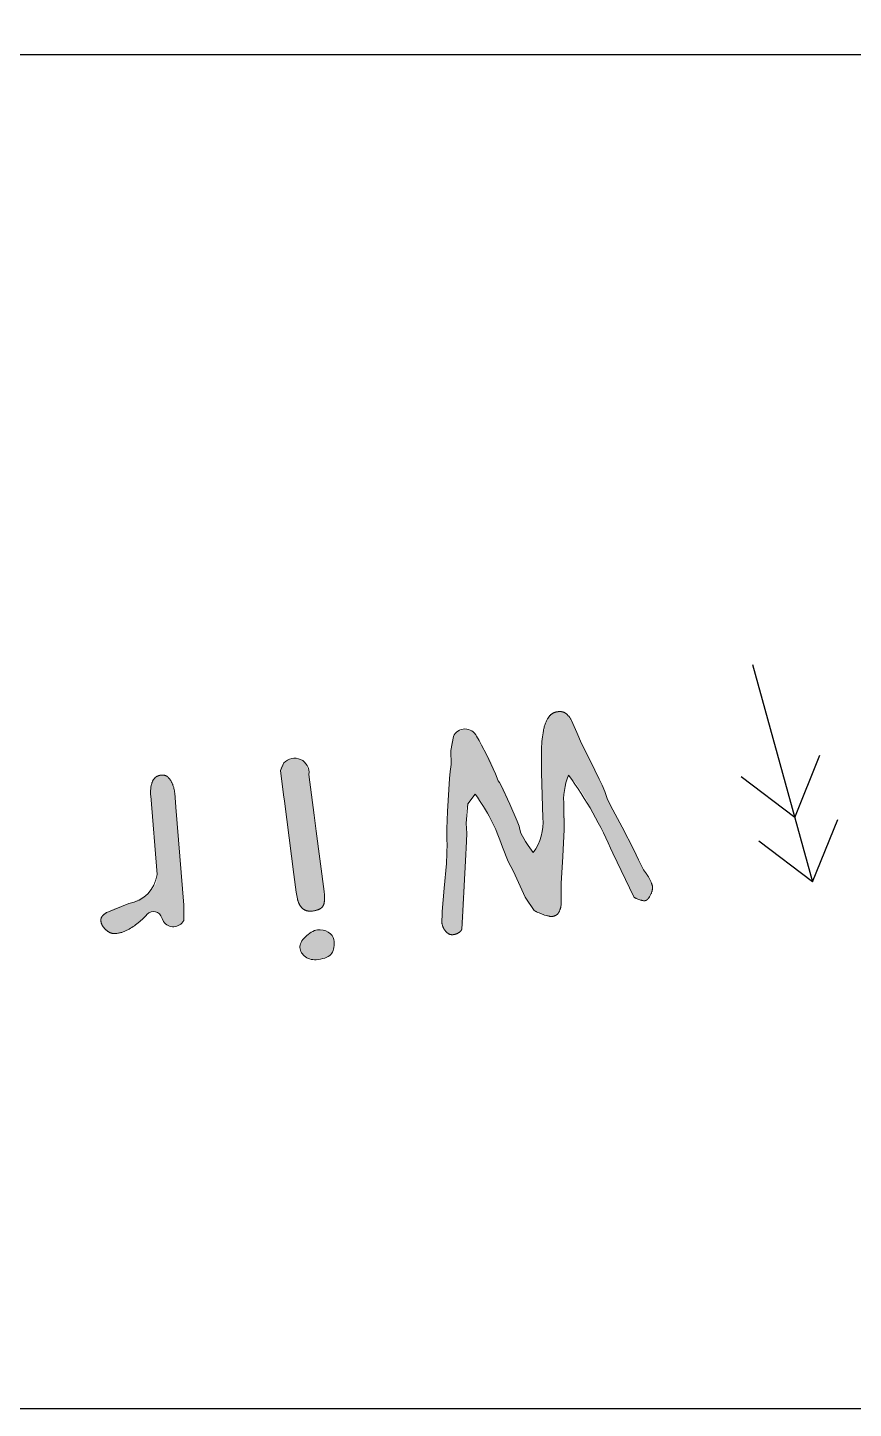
# Model space of a CAD drawing. Header units: millimetres. Extents: x 0 to 118, y 0 to 92.
# Drawn here: x 64.75 to 92.89, y 0 to 47.07 of the extents above; entities that cross this region are included whole.
import ezdxf

# ---------------------------------------------------------------- set-up
doc = ezdxf.new("R2010")
doc.units = ezdxf.units.MM
doc.header["$MEASUREMENT"] = 0
doc.layers.add('Default', color=178, linetype='Continuous', true_color=0x000000)

msp = doc.modelspace()

# ---------------------------------------------------------------- hatches: boundary and pattern name
at = {"layer": 'Default'}
for points in [[(78.882, 16.937), (78.909, 17.314), (79.021, 18.576), (79.05, 18.916), (79.065, 19.128), (79.065, 19.134), (79.065, 19.141), (79.065, 19.148), (79.065, 19.155), (79.064, 19.162), (79.064, 19.17), (79.062, 19.186), (79.06, 19.203), (79.058, 19.22), (79.055, 19.239), (79.051, 19.259), (79.051, 19.259), (79.032, 19.353), (79.031, 19.434), (79.031, 19.529), (79.037, 19.763), (79.056, 20.347), (79.099, 20.96), (79.126, 21.471), (79.126, 21.502), (79.128, 21.532), (79.13, 21.562), (79.133, 21.592), (79.136, 21.621), (79.141, 21.651), (79.146, 21.68), (79.152, 21.709), (79.158, 21.738), (79.164, 21.767), (79.168, 21.796), (79.172, 21.825), (79.175, 21.855), (79.177, 21.885), (79.178, 21.915), (79.18, 22.177), (79.175, 22.427), (79.174, 22.46), (79.174, 22.492), (79.175, 22.523), (79.177, 22.555), (79.179, 22.586), (79.183, 22.616), (79.187, 22.646), (79.191, 22.676), (79.197, 22.706), (79.203, 22.735), (79.211, 22.764), (79.218, 22.792), (79.227, 22.82), (79.237, 22.847), (79.247, 22.875), (79.26, 22.907), (79.263, 22.913), (79.265, 22.919), (79.268, 22.924), (79.271, 22.93), (79.274, 22.935), (79.277, 22.941), (79.28, 22.946), (79.283, 22.951), (79.286, 22.956), (79.29, 22.961), (79.293, 22.967), (79.297, 22.972), (79.301, 22.977), (79.305, 22.981), (79.309, 22.986), (79.313, 22.991), (79.317, 22.996), (79.321, 23), (79.325, 23.005), (79.33, 23.009), (79.335, 23.014), (79.339, 23.018), (79.344, 23.023), (79.349, 23.027), (79.354, 23.031), (79.364, 23.039), (79.375, 23.047), (79.386, 23.055), (79.398, 23.062), (79.41, 23.07), (79.423, 23.077), (79.436, 23.083), (79.449, 23.09), (79.463, 23.096), (79.477, 23.102), (79.492, 23.108), (79.507, 23.113), (79.523, 23.119), (79.539, 23.124), (79.555, 23.128), (79.572, 23.133), (79.589, 23.137), (79.607, 23.141), (79.625, 23.145), (79.642, 23.148), (79.651, 23.149), (79.66, 23.15), (79.668, 23.151), (79.676, 23.152), (79.685, 23.153), (79.693, 23.153), (79.701, 23.154), (79.709, 23.154), (79.717, 23.154), (79.725, 23.153), (79.732, 23.153), (79.74, 23.152), (79.748, 23.152), (79.755, 23.151), (79.763, 23.15), (79.77, 23.148), (79.777, 23.147), (79.784, 23.145), (79.791, 23.144), (79.798, 23.142), (79.805, 23.14), (79.812, 23.137), (79.819, 23.135), (79.825, 23.132), (79.832, 23.129), (79.838, 23.126), (79.845, 23.123), (79.851, 23.12), (79.857, 23.116), (79.863, 23.113), (79.869, 23.109), (79.875, 23.105), (79.881, 23.101), (79.887, 23.096), (79.893, 23.092), (79.899, 23.087), (79.911, 23.078), (79.923, 23.067), (79.935, 23.056), (79.947, 23.045), (79.959, 23.032), (79.97, 23.02), (79.982, 23.006), (79.993, 22.992), (80.005, 22.977), (80.016, 22.962), (80.027, 22.946), (80.038, 22.929), (80.05, 22.912), (80.133, 22.769), (80.177, 22.693), (80.218, 22.615), (80.237, 22.571), (80.256, 22.527), (80.276, 22.485), (80.297, 22.445), (80.32, 22.405), (80.343, 22.367), (80.366, 22.331), (80.391, 22.295), (80.408, 22.271), (80.424, 22.247), (80.44, 22.223), (80.455, 22.198), (80.469, 22.174), (80.483, 22.149), (80.496, 22.124), (80.509, 22.099), (80.534, 22.048), (80.559, 21.993), (80.584, 21.936), (80.609, 21.875), (80.699, 21.636), (80.788, 21.398), (80.826, 21.332), (80.831, 21.323), (80.836, 21.315), (80.842, 21.306), (80.848, 21.296), (80.862, 21.277), (80.877, 21.257), (80.886, 21.246), (80.894, 21.234), (80.903, 21.222), (80.912, 21.208), (80.929, 21.18), (80.938, 21.165), (80.948, 21.148), (80.985, 21.077), (81.02, 21.006), (81.053, 20.936), (81.084, 20.867), (81.113, 20.799), (81.139, 20.731), (81.163, 20.664), (81.185, 20.597), (81.207, 20.53), (81.232, 20.462), (81.259, 20.393), (81.29, 20.322), (81.323, 20.25), (81.359, 20.176), (81.397, 20.101), (81.438, 20.025), (81.441, 20.022), (81.443, 20.019), (81.445, 20.016), (81.447, 20.013), (81.449, 20.009), (81.451, 20.006), (81.452, 20.002), (81.454, 19.998), (81.456, 19.994), (81.458, 19.99), (81.462, 19.981), (81.466, 19.971), (81.47, 19.961), (81.473, 19.95), (81.477, 19.938), (81.48, 19.926), (81.484, 19.912), (81.49, 19.884), (81.497, 19.853), (81.52, 19.736), (81.524, 19.718), (81.528, 19.701), (81.532, 19.685), (81.536, 19.669), (81.541, 19.653), (81.546, 19.638), (81.552, 19.623), (81.557, 19.609), (81.636, 19.46), (81.712, 19.322), (81.724, 19.309), (81.736, 19.295), (81.748, 19.28), (81.76, 19.264), (81.785, 19.231), (81.81, 19.195), (81.981, 18.948), (82.008, 18.98), (82.033, 19.012), (82.057, 19.044), (82.08, 19.077), (82.101, 19.11), (82.121, 19.144), (82.14, 19.178), (82.149, 19.195), (82.158, 19.212), (82.166, 19.229), (82.174, 19.247), (82.181, 19.264), (82.189, 19.282), (82.196, 19.3), (82.202, 19.318), (82.208, 19.336), (82.214, 19.354), (82.22, 19.372), (82.225, 19.39), (82.23, 19.408), (82.235, 19.427), (82.239, 19.445), (82.243, 19.464), (82.247, 19.483), (82.25, 19.502), (82.262, 19.578), (82.272, 19.655), (82.281, 19.733), (82.289, 19.812), (82.301, 19.972), (82.308, 20.136), (82.29, 20.871), (82.261, 21.665), (82.263, 22.397), (82.267, 22.57), (82.272, 22.653), (82.277, 22.734), (82.284, 22.813), (82.293, 22.89), (82.303, 22.964), (82.314, 23.036), (82.327, 23.106), (82.334, 23.139), (82.341, 23.172), (82.349, 23.205), (82.358, 23.236), (82.367, 23.267), (82.376, 23.297), (82.386, 23.326), (82.397, 23.355), (82.408, 23.383), (82.419, 23.41), (82.431, 23.437), (82.444, 23.463), (82.456, 23.488), (82.47, 23.512), (82.477, 23.524), (82.484, 23.536), (82.491, 23.547), (82.498, 23.558), (82.506, 23.569), (82.514, 23.579), (82.521, 23.589), (82.53, 23.599), (82.538, 23.608), (82.546, 23.618), (82.555, 23.627), (82.564, 23.635), (82.573, 23.643), (82.582, 23.651), (82.591, 23.659), (82.601, 23.667), (82.611, 23.674), (82.62, 23.68), (82.631, 23.687), (82.641, 23.693), (82.651, 23.699), (82.662, 23.705), (82.673, 23.71), (82.684, 23.715), (82.695, 23.72), (82.706, 23.724), (82.718, 23.728), (82.729, 23.732), (82.741, 23.735), (82.753, 23.739), (82.765, 23.742), (82.778, 23.744), (82.801, 23.748), (82.812, 23.75), (82.824, 23.752), (82.835, 23.753), (82.846, 23.754), (82.857, 23.755), (82.867, 23.755), (82.878, 23.756), (82.888, 23.756), (82.898, 23.756), (82.908, 23.755), (82.918, 23.755), (82.928, 23.754), (82.938, 23.753), (82.947, 23.752), (82.957, 23.75), (82.966, 23.749), (82.975, 23.747), (82.984, 23.744), (82.993, 23.742), (83.001, 23.739), (83.01, 23.736), (83.018, 23.733), (83.026, 23.73), (83.034, 23.726), (83.042, 23.723), (83.05, 23.719), (83.058, 23.714), (83.065, 23.71), (83.072, 23.705), (83.079, 23.7), (83.094, 23.69), (83.108, 23.679), (83.122, 23.667), (83.135, 23.654), (83.149, 23.641), (83.162, 23.627), (83.175, 23.613), (83.188, 23.598), (83.201, 23.582), (83.214, 23.566), (83.226, 23.549), (83.239, 23.531), (83.251, 23.513), (83.263, 23.494), (83.275, 23.475), (83.287, 23.454), (83.311, 23.407), (83.334, 23.358), (83.357, 23.308), (83.379, 23.257), (83.4, 23.205), (83.421, 23.152), (83.441, 23.098), (83.46, 23.043), (83.479, 22.988), (83.498, 22.936), (83.518, 22.885), (83.539, 22.837), (83.56, 22.791), (83.581, 22.748), (83.603, 22.706), (83.626, 22.667), (83.778, 22.374), (83.927, 22.067), (84.077, 21.758), (84.231, 21.456), (84.245, 21.431), (84.258, 21.406), (84.271, 21.381), (84.283, 21.355), (84.295, 21.329), (84.306, 21.303), (84.317, 21.276), (84.327, 21.249), (84.369, 21.14), (84.414, 21.028), (84.461, 20.907), (84.503, 20.79), (84.514, 20.761), (84.526, 20.732), (84.539, 20.704), (84.552, 20.674), (84.567, 20.645), (84.583, 20.616), (84.599, 20.586), (84.617, 20.556), (84.723, 20.374), (84.825, 20.19), (84.922, 20.002), (85.015, 19.811), (85.202, 19.425), (85.405, 19.04), (85.451, 18.957), (85.493, 18.872), (85.533, 18.787), (85.57, 18.7), (85.607, 18.613), (85.647, 18.527), (85.69, 18.443), (85.735, 18.36), (85.786, 18.288), (85.836, 18.221), (85.848, 18.205), (85.86, 18.189), (85.871, 18.172), (85.883, 18.154), (85.893, 18.137), (85.904, 18.118), (85.914, 18.099), (85.995, 17.942), (86.002, 17.926), (86.009, 17.911), (86.015, 17.894), (86.021, 17.878), (86.026, 17.862), (86.031, 17.845), (86.035, 17.827), (86.039, 17.81), (86.04, 17.802), (86.042, 17.794), (86.043, 17.785), (86.044, 17.777), (86.044, 17.769), (86.045, 17.76), (86.045, 17.751), (86.045, 17.743), (86.044, 17.734), (86.044, 17.725), (86.043, 17.716), (86.042, 17.707), (86.041, 17.697), (86.04, 17.688), (86.038, 17.679), (86.036, 17.669), (86.034, 17.66), (86.032, 17.65), (86.03, 17.64), (86.027, 17.63), (86.024, 17.62), (86.021, 17.61), (86.014, 17.59), (86.006, 17.569), (85.997, 17.548), (85.988, 17.527), (85.977, 17.505), (85.966, 17.483), (85.956, 17.463), (85.944, 17.444), (85.933, 17.427), (85.928, 17.418), (85.922, 17.41), (85.917, 17.402), (85.911, 17.395), (85.905, 17.388), (85.9, 17.381), (85.894, 17.374), (85.889, 17.368), (85.883, 17.362), (85.877, 17.357), (85.872, 17.351), (85.866, 17.346), (85.86, 17.342), (85.857, 17.339), (85.854, 17.337), (85.851, 17.335), (85.849, 17.333), (85.846, 17.331), (85.843, 17.329), (85.84, 17.328), (85.837, 17.326), (85.834, 17.324), (85.831, 17.323), (85.828, 17.321), (85.825, 17.32), (85.822, 17.319), (85.82, 17.317), (85.817, 17.316), (85.814, 17.315), (85.811, 17.314), (85.808, 17.313), (85.805, 17.312), (85.802, 17.311), (85.799, 17.311), (85.796, 17.31), (85.792, 17.309), (85.787, 17.309), (85.782, 17.308), (85.777, 17.308), (85.772, 17.307), (85.767, 17.307), (85.762, 17.307), (85.756, 17.307), (85.751, 17.308), (85.745, 17.308), (85.739, 17.308), (85.733, 17.309), (85.72, 17.31), (85.707, 17.313), (85.694, 17.315), (85.679, 17.318), (85.664, 17.322), (85.649, 17.326), (85.633, 17.33), (85.616, 17.336), (85.581, 17.347), (85.547, 17.36), (85.516, 17.372), (85.502, 17.378), (85.489, 17.384), (85.476, 17.39), (85.465, 17.396), (85.454, 17.402), (85.444, 17.407), (85.44, 17.41), (85.436, 17.413), (85.431, 17.416), (85.428, 17.419), (85.424, 17.421), (85.42, 17.424), (85.417, 17.427), (85.414, 17.43), (85.413, 17.431), (85.411, 17.432), (85.41, 17.434), (85.409, 17.435), (85.407, 17.436), (85.406, 17.438), (85.405, 17.439), (85.404, 17.44), (85.356, 17.527), (85.306, 17.622), (85.197, 17.839), (84.689, 18.928), (84.404, 19.537), (84.111, 20.129), (83.813, 20.702), (83.737, 20.839), (83.661, 20.969), (83.583, 21.091), (83.544, 21.149), (83.504, 21.205), (83.465, 21.26), (83.425, 21.313), (83.384, 21.364), (83.344, 21.413), (83.303, 21.46), (83.262, 21.505), (83.221, 21.548), (83.18, 21.59), (83.148, 21.497), (83.121, 21.408), (83.096, 21.324), (83.076, 21.244), (83.058, 21.169), (83.051, 21.133), (83.045, 21.097), (83.039, 21.063), (83.035, 21.031), (83.031, 20.999), (83.028, 20.968), (83.021, 20.849), (83.019, 20.792), (83.018, 20.735), (83.018, 20.68), (83.019, 20.626), (83.021, 20.573), (83.025, 20.522), (83.039, 20.32), (83.049, 20.124), (83.05, 20.075), (83.051, 20.026), (83.05, 19.978), (83.049, 19.928), (83.047, 19.879), (83.044, 19.83), (83.04, 19.78), (83.035, 19.73), (83.015, 19.5), (83.001, 19.27), (82.99, 19.041), (82.985, 18.811), (82.979, 18.581), (82.969, 18.352), (82.954, 18.122), (82.935, 17.892), (82.931, 17.851), (82.929, 17.809), (82.927, 17.766), (82.927, 17.722), (82.928, 17.678), (82.93, 17.632), (82.933, 17.586), (82.937, 17.538), (82.942, 17.49), (82.944, 17.443), (82.946, 17.395), (82.946, 17.348), (82.945, 17.3), (82.942, 17.253), (82.938, 17.206), (82.933, 17.159), (82.925, 17.119), (82.921, 17.1), (82.917, 17.081), (82.912, 17.063), (82.907, 17.045), (82.902, 17.028), (82.897, 17.011), (82.891, 16.995), (82.885, 16.98), (82.879, 16.965), (82.873, 16.95), (82.866, 16.936), (82.859, 16.923), (82.852, 16.91), (82.844, 16.897), (82.841, 16.891), (82.837, 16.885), (82.832, 16.88), (82.828, 16.874), (82.823, 16.868), (82.819, 16.863), (82.814, 16.858), (82.809, 16.853), (82.803, 16.848), (82.798, 16.843), (82.792, 16.838), (82.786, 16.834), (82.78, 16.829), (82.774, 16.825), (82.768, 16.821), (82.761, 16.817), (82.755, 16.813), (82.748, 16.809), (82.741, 16.805), (82.733, 16.802), (82.726, 16.798), (82.718, 16.795), (82.71, 16.792), (82.702, 16.789), (82.694, 16.786), (82.686, 16.783), (82.677, 16.781), (82.668, 16.778), (82.66, 16.776), (82.65, 16.774), (82.641, 16.772), (82.632, 16.77), (82.629, 16.769), (82.627, 16.769), (82.625, 16.769), (82.622, 16.768), (82.619, 16.768), (82.617, 16.768), (82.614, 16.768), (82.611, 16.768), (82.604, 16.768), (82.598, 16.768), (82.59, 16.769), (82.583, 16.769), (82.575, 16.77), (82.567, 16.771), (82.548, 16.774), (82.529, 16.777), (82.507, 16.782), (82.485, 16.787), (82.462, 16.792), (82.416, 16.805), (82.368, 16.819), (82.319, 16.836), (82.224, 16.872), (82.178, 16.891), (82.134, 16.909), (82.113, 16.919), (82.094, 16.928), (82.077, 16.937), (82.069, 16.941), (82.061, 16.945), (82.054, 16.95), (82.048, 16.954), (82.041, 16.958), (82.036, 16.962), (82.03, 16.966), (82.028, 16.968), (82.025, 16.97), (82.023, 16.972), (82.021, 16.974), (82.019, 16.976), (81.988, 17.005), (81.96, 17.033), (81.934, 17.06), (81.91, 17.088), (81.887, 17.115), (81.865, 17.142), (81.845, 17.169), (81.836, 17.183), (81.827, 17.196), (81.81, 17.224), (81.793, 17.252), (81.777, 17.28), (81.762, 17.309), (81.748, 17.338), (81.734, 17.368), (81.72, 17.398), (81.708, 17.429), (81.678, 17.491), (81.65, 17.554), (81.623, 17.617), (81.597, 17.682), (81.543, 17.816), (81.481, 17.958), (81.438, 18.047), (81.395, 18.133), (81.35, 18.218), (81.303, 18.301), (81.257, 18.384), (81.212, 18.469), (81.168, 18.556), (81.126, 18.644), (80.931, 19.137), (80.67, 19.775), (80.6, 19.937), (80.527, 20.098), (80.451, 20.256), (80.373, 20.412), (80.333, 20.488), (80.312, 20.525), (80.29, 20.561), (80.268, 20.597), (80.246, 20.631), (80.224, 20.665), (80.201, 20.698), (80.177, 20.731), (80.153, 20.763), (80.129, 20.793), (80.104, 20.824), (80.079, 20.853), (80.053, 20.882), (80.027, 20.909), (80.001, 20.936), (79.83, 20.75), (79.823, 20.742), (79.816, 20.733), (79.809, 20.725), (79.803, 20.716), (79.796, 20.707), (79.791, 20.699), (79.785, 20.69), (79.78, 20.681), (79.775, 20.672), (79.77, 20.663), (79.766, 20.653), (79.762, 20.644), (79.758, 20.635), (79.755, 20.625), (79.752, 20.616), (79.749, 20.606), (79.742, 20.588), (79.736, 20.569), (79.73, 20.551), (79.724, 20.532), (79.719, 20.513), (79.714, 20.493), (79.71, 20.474), (79.706, 20.454), (79.702, 20.434), (79.699, 20.414), (79.696, 20.394), (79.694, 20.373), (79.692, 20.353), (79.691, 20.332), (79.69, 20.311), (79.689, 20.289), (79.69, 20.118), (79.696, 19.949), (79.706, 19.774), (79.714, 19.61), (79.717, 19.575), (79.72, 19.539), (79.721, 19.504), (79.721, 19.468), (79.719, 19.433), (79.717, 19.398), (79.713, 19.363), (79.708, 19.329), (79.698, 19.213), (79.689, 19.064), (79.674, 18.669), (79.64, 17.704), (79.589, 16.616), (79.583, 16.543), (79.576, 16.48), (79.573, 16.452), (79.569, 16.427), (79.566, 16.404), (79.562, 16.384), (79.56, 16.375), (79.558, 16.367), (79.556, 16.359), (79.554, 16.352), (79.552, 16.346), (79.55, 16.343), (79.549, 16.34), (79.548, 16.337), (79.547, 16.335), (79.546, 16.332), (79.545, 16.33), (79.543, 16.326), (79.541, 16.322), (79.539, 16.318), (79.537, 16.314), (79.535, 16.31), (79.533, 16.306), (79.53, 16.302), (79.528, 16.298), (79.525, 16.294), (79.523, 16.29), (79.52, 16.287), (79.517, 16.283), (79.514, 16.279), (79.511, 16.276), (79.508, 16.272), (79.505, 16.269), (79.502, 16.265), (79.499, 16.262), (79.496, 16.259), (79.492, 16.255), (79.489, 16.252), (79.485, 16.249), (79.482, 16.245), (79.478, 16.242), (79.47, 16.236), (79.462, 16.23), (79.454, 16.224), (79.445, 16.219), (79.436, 16.213), (79.427, 16.208), (79.417, 16.203), (79.407, 16.198), (79.397, 16.193), (79.386, 16.188), (79.376, 16.184), (79.364, 16.18), (79.353, 16.176), (79.341, 16.172), (79.329, 16.168), (79.316, 16.164), (79.303, 16.161), (79.29, 16.158), (79.263, 16.152), (79.255, 16.151), (79.247, 16.149), (79.239, 16.148), (79.231, 16.148), (79.223, 16.147), (79.215, 16.147), (79.207, 16.148), (79.199, 16.148), (79.191, 16.149), (79.184, 16.15), (79.176, 16.151), (79.168, 16.152), (79.16, 16.154), (79.153, 16.156), (79.145, 16.158), (79.138, 16.161), (79.13, 16.164), (79.122, 16.167), (79.115, 16.17), (79.107, 16.174), (79.1, 16.178), (79.093, 16.182), (79.085, 16.186), (79.078, 16.191), (79.07, 16.196), (79.063, 16.201), (79.056, 16.207), (79.049, 16.213), (79.041, 16.219), (79.034, 16.225), (79.027, 16.231), (79.02, 16.238), (79.013, 16.245), (79.006, 16.252), (78.999, 16.26), (78.993, 16.267), (78.986, 16.275), (78.98, 16.282), (78.974, 16.29), (78.968, 16.298), (78.962, 16.305), (78.957, 16.313), (78.951, 16.322), (78.946, 16.33), (78.941, 16.338), (78.936, 16.346), (78.931, 16.355), (78.926, 16.363), (78.922, 16.372), (78.918, 16.381), (78.913, 16.39), (78.909, 16.399), (78.906, 16.408), (78.902, 16.417), (78.898, 16.426), (78.895, 16.436), (78.892, 16.445), (78.889, 16.455), (78.886, 16.464), (78.883, 16.474), (78.878, 16.494), (78.874, 16.515), (78.873, 16.519), (78.872, 16.524), (78.871, 16.53), (78.871, 16.537), (78.87, 16.551), (78.869, 16.567), (78.868, 16.607), (78.869, 16.656), (78.873, 16.779)], [(73.484, 22.004), (73.501, 22.02), (73.509, 22.028), (73.518, 22.035), (73.526, 22.043), (73.535, 22.05), (73.544, 22.057), (73.553, 22.063), (73.562, 22.07), (73.571, 22.076), (73.58, 22.082), (73.589, 22.088), (73.598, 22.093), (73.607, 22.098), (73.616, 22.104), (73.626, 22.108), (73.635, 22.113), (73.645, 22.118), (73.654, 22.122), (73.664, 22.126), (73.673, 22.13), (73.683, 22.133), (73.693, 22.137), (73.703, 22.14), (73.713, 22.143), (73.723, 22.146), (73.733, 22.148), (73.743, 22.15), (73.753, 22.153), (73.763, 22.154), (73.774, 22.156), (73.784, 22.158), (73.799, 22.159), (73.815, 22.161), (73.83, 22.162), (73.844, 22.163), (73.859, 22.163), (73.873, 22.163), (73.888, 22.163), (73.901, 22.162), (73.915, 22.161), (73.929, 22.159), (73.942, 22.157), (73.955, 22.155), (73.968, 22.152), (73.98, 22.149), (73.993, 22.146), (74.005, 22.142), (74.017, 22.138), (74.028, 22.134), (74.04, 22.129), (74.051, 22.124), (74.057, 22.121), (74.062, 22.118), (74.067, 22.115), (74.073, 22.112), (74.078, 22.109), (74.083, 22.106), (74.089, 22.103), (74.094, 22.099), (74.099, 22.096), (74.104, 22.092), (74.114, 22.085), (74.123, 22.077), (74.133, 22.069), (74.142, 22.06), (74.151, 22.051), (74.16, 22.042), (74.168, 22.032), (74.177, 22.022), (74.185, 22.012), (74.193, 22.002), (74.201, 21.991), (74.208, 21.981), (74.216, 21.97), (74.223, 21.958), (74.23, 21.947), (74.236, 21.935), (74.243, 21.924), (74.249, 21.912), (74.256, 21.9), (74.262, 21.887), (74.267, 21.875), (74.273, 21.862), (74.278, 21.849), (74.283, 21.836), (74.288, 21.822), (74.293, 21.809), (74.298, 21.795), (74.306, 21.767), (74.314, 21.738), (74.321, 21.708), (74.327, 21.677), (74.333, 21.646), (74.337, 21.613), (74.337, 21.613), (74.517, 20.224), (74.517, 20.224), (74.588, 19.678), (74.588, 19.678), (74.854, 17.623), (74.859, 17.582), (74.863, 17.543), (74.866, 17.505), (74.868, 17.469), (74.87, 17.434), (74.87, 17.4), (74.87, 17.368), (74.868, 17.337), (74.866, 17.308), (74.865, 17.293), (74.863, 17.28), (74.861, 17.266), (74.859, 17.253), (74.857, 17.241), (74.854, 17.228), (74.851, 17.216), (74.848, 17.205), (74.845, 17.193), (74.842, 17.183), (74.838, 17.172), (74.834, 17.162), (74.83, 17.152), (74.826, 17.143), (74.823, 17.138), (74.821, 17.133), (74.818, 17.129), (74.816, 17.124), (74.813, 17.12), (74.81, 17.116), (74.807, 17.111), (74.804, 17.107), (74.801, 17.103), (74.798, 17.099), (74.794, 17.095), (74.791, 17.091), (74.787, 17.087), (74.784, 17.083), (74.78, 17.079), (74.776, 17.075), (74.772, 17.072), (74.768, 17.068), (74.763, 17.064), (74.759, 17.061), (74.754, 17.057), (74.75, 17.054), (74.745, 17.05), (74.74, 17.047), (74.735, 17.044), (74.73, 17.04), (74.72, 17.034), (74.709, 17.028), (74.698, 17.022), (74.686, 17.016), (74.674, 17.011), (74.661, 17.005), (74.648, 17), (74.635, 16.996), (74.621, 16.991), (74.606, 16.986), (74.592, 16.982), (74.576, 16.978), (74.561, 16.974), (74.545, 16.971), (74.528, 16.967), (74.493, 16.961), (74.457, 16.956), (74.438, 16.954), (74.419, 16.952), (74.401, 16.951), (74.383, 16.951), (74.366, 16.951), (74.349, 16.951), (74.34, 16.952), (74.332, 16.953), (74.324, 16.953), (74.316, 16.954), (74.308, 16.956), (74.3, 16.957), (74.292, 16.958), (74.284, 16.96), (74.277, 16.961), (74.269, 16.963), (74.262, 16.965), (74.254, 16.967), (74.247, 16.969), (74.24, 16.972), (74.233, 16.974), (74.226, 16.977), (74.219, 16.98), (74.213, 16.983), (74.206, 16.986), (74.199, 16.989), (74.187, 16.996), (74.174, 17.003), (74.162, 17.011), (74.15, 17.019), (74.145, 17.023), (74.139, 17.027), (74.133, 17.031), (74.128, 17.036), (74.122, 17.04), (74.117, 17.045), (74.112, 17.049), (74.107, 17.054), (74.101, 17.059), (74.096, 17.064), (74.087, 17.074), (74.077, 17.085), (74.068, 17.095), (74.059, 17.107), (74.051, 17.118), (74.042, 17.13), (74.035, 17.143), (74.027, 17.156), (74.02, 17.168), (74.013, 17.181), (74.006, 17.195), (74, 17.208), (73.993, 17.222), (73.987, 17.235), (73.982, 17.249), (73.976, 17.263), (73.971, 17.278), (73.966, 17.292), (73.962, 17.307), (73.957, 17.321), (73.953, 17.336), (73.949, 17.351), (73.945, 17.367), (73.932, 17.427), (73.921, 17.486), (73.911, 17.542), (73.903, 17.597), (73.903, 17.597), (73.825, 18.202), (73.825, 18.202), (73.502, 20.696), (73.502, 20.696), (73.473, 20.922), (73.473, 20.922), (73.367, 21.741), (73.366, 21.745), (73.366, 21.749), (73.366, 21.753), (73.365, 21.758), (73.365, 21.762), (73.365, 21.766), (73.365, 21.77), (73.365, 21.774), (73.365, 21.778), (73.365, 21.782), (73.365, 21.786), (73.366, 21.79), (73.366, 21.794), (73.367, 21.798), (73.367, 21.803), (73.368, 21.807), (73.369, 21.815), (73.371, 21.823), (73.373, 21.831), (73.375, 21.839), (73.378, 21.848), (73.381, 21.856), (73.384, 21.864), (73.388, 21.872), (73.391, 21.881), (73.396, 21.889), (73.4, 21.897), (73.405, 21.905), (73.41, 21.913), (73.415, 21.922), (73.42, 21.93), (73.426, 21.938), (73.432, 21.946), (73.439, 21.955), (73.446, 21.963), (73.453, 21.971), (73.46, 21.979), (73.468, 21.988), (73.476, 21.996)], [(67.452, 16.909), (67.487, 16.93), (67.522, 16.95), (67.559, 16.969), (67.596, 16.987), (67.634, 17.005), (67.673, 17.022), (67.712, 17.038), (67.964, 17.132), (68.202, 17.216), (68.264, 17.238), (68.326, 17.262), (68.387, 17.287), (68.446, 17.314), (68.505, 17.342), (68.563, 17.371), (68.62, 17.402), (68.677, 17.435), (68.704, 17.451), (68.731, 17.469), (68.758, 17.486), (68.784, 17.504), (68.809, 17.523), (68.833, 17.541), (68.857, 17.561), (68.88, 17.58), (68.902, 17.6), (68.924, 17.621), (68.945, 17.642), (68.966, 17.663), (68.986, 17.685), (69.005, 17.707), (69.024, 17.729), (69.042, 17.752), (69.05, 17.764), (69.059, 17.776), (69.067, 17.788), (69.075, 17.8), (69.082, 17.812), (69.089, 17.825), (69.096, 17.837), (69.102, 17.85), (69.108, 17.863), (69.114, 17.876), (69.12, 17.889), (69.125, 17.902), (69.13, 17.916), (69.134, 17.929), (69.138, 17.943), (69.142, 17.957), (69.146, 17.971), (69.149, 17.985), (69.152, 18), (69.155, 18.014), (69.157, 18.029), (69.159, 18.044), (69.161, 18.059), (69.162, 18.074), (69.163, 18.089), (69.164, 18.105), (69.164, 18.12), (69.165, 18.136), (69.164, 18.152), (69.164, 18.168), (69.163, 18.184), (69.162, 18.2), (69.162, 18.2), (68.945, 20.886), (68.943, 20.913), (68.942, 20.94), (68.941, 20.968), (68.941, 20.995), (68.941, 21.023), (68.942, 21.051), (68.943, 21.08), (68.945, 21.108), (68.948, 21.137), (68.951, 21.165), (68.955, 21.193), (68.96, 21.221), (68.966, 21.248), (68.972, 21.275), (68.98, 21.302), (68.988, 21.328), (68.992, 21.341), (68.997, 21.354), (69.002, 21.366), (69.007, 21.378), (69.013, 21.39), (69.019, 21.402), (69.026, 21.414), (69.032, 21.425), (69.04, 21.436), (69.047, 21.446), (69.055, 21.457), (69.063, 21.467), (69.072, 21.477), (69.081, 21.487), (69.09, 21.496), (69.1, 21.505), (69.104, 21.51), (69.109, 21.514), (69.115, 21.518), (69.12, 21.522), (69.125, 21.526), (69.131, 21.53), (69.136, 21.534), (69.142, 21.537), (69.148, 21.541), (69.154, 21.544), (69.16, 21.548), (69.166, 21.551), (69.172, 21.554), (69.178, 21.557), (69.185, 21.559), (69.191, 21.562), (69.198, 21.565), (69.204, 21.567), (69.211, 21.569), (69.218, 21.571), (69.225, 21.574), (69.232, 21.575), (69.239, 21.577), (69.247, 21.579), (69.254, 21.581), (69.262, 21.582), (69.269, 21.583), (69.277, 21.585), (69.293, 21.587), (69.309, 21.588), (69.319, 21.589), (69.328, 21.589), (69.338, 21.59), (69.347, 21.59), (69.356, 21.589), (69.365, 21.589), (69.374, 21.588), (69.383, 21.587), (69.391, 21.586), (69.4, 21.585), (69.408, 21.583), (69.417, 21.582), (69.425, 21.58), (69.433, 21.577), (69.441, 21.575), (69.449, 21.572), (69.456, 21.569), (69.464, 21.566), (69.471, 21.563), (69.479, 21.56), (69.486, 21.556), (69.493, 21.552), (69.5, 21.548), (69.507, 21.543), (69.513, 21.539), (69.52, 21.534), (69.526, 21.529), (69.533, 21.523), (69.539, 21.518), (69.545, 21.512), (69.551, 21.506), (69.557, 21.5), (69.568, 21.487), (69.579, 21.474), (69.59, 21.46), (69.6, 21.446), (69.61, 21.432), (69.62, 21.417), (69.63, 21.402), (69.639, 21.386), (69.648, 21.37), (69.657, 21.354), (69.665, 21.337), (69.674, 21.32), (69.681, 21.303), (69.689, 21.285), (69.696, 21.266), (69.703, 21.247), (69.716, 21.209), (69.728, 21.171), (69.738, 21.133), (69.747, 21.095), (69.755, 21.056), (69.761, 21.018), (69.766, 20.979), (69.792, 20.666), (69.792, 20.666), (69.805, 20.499), (69.805, 20.499), (70.075, 17.157), (70.084, 17.032), (70.09, 16.894), (70.091, 16.858), (70.091, 16.823), (70.09, 16.789), (70.088, 16.756), (70.085, 16.723), (70.081, 16.69), (70.075, 16.659), (70.073, 16.643), (70.069, 16.628), (70.066, 16.617), (70.062, 16.607), (70.057, 16.597), (70.053, 16.587), (70.048, 16.577), (70.043, 16.568), (70.038, 16.559), (70.032, 16.55), (70.026, 16.541), (70.023, 16.537), (70.02, 16.533), (70.017, 16.529), (70.014, 16.525), (70.011, 16.521), (70.007, 16.517), (70.004, 16.513), (70.001, 16.509), (69.997, 16.506), (69.994, 16.502), (69.99, 16.499), (69.986, 16.495), (69.982, 16.492), (69.979, 16.488), (69.975, 16.485), (69.97, 16.482), (69.966, 16.479), (69.962, 16.476), (69.957, 16.473), (69.952, 16.47), (69.947, 16.467), (69.942, 16.464), (69.937, 16.462), (69.931, 16.459), (69.925, 16.457), (69.919, 16.454), (69.913, 16.452), (69.907, 16.45), (69.9, 16.448), (69.894, 16.446), (69.887, 16.444), (69.88, 16.442), (69.865, 16.438), (69.85, 16.435), (69.833, 16.432), (69.817, 16.429), (69.799, 16.427), (69.781, 16.425), (69.762, 16.423), (69.741, 16.421), (69.721, 16.421), (69.702, 16.42), (69.684, 16.42), (69.666, 16.421), (69.649, 16.422), (69.641, 16.423), (69.633, 16.424), (69.625, 16.425), (69.617, 16.426), (69.61, 16.428), (69.602, 16.429), (69.595, 16.431), (69.588, 16.432), (69.581, 16.434), (69.575, 16.436), (69.568, 16.438), (69.562, 16.441), (69.556, 16.443), (69.55, 16.445), (69.544, 16.448), (69.539, 16.451), (69.533, 16.454), (69.528, 16.457), (69.523, 16.46), (69.52, 16.462), (69.518, 16.463), (69.509, 16.47), (69.499, 16.477), (69.49, 16.485), (69.481, 16.492), (69.472, 16.5), (69.464, 16.507), (69.455, 16.515), (69.447, 16.524), (69.439, 16.532), (69.431, 16.541), (69.423, 16.55), (69.416, 16.559), (69.408, 16.568), (69.401, 16.577), (69.394, 16.587), (69.387, 16.597), (69.337, 16.701), (69.326, 16.724), (69.314, 16.747), (69.301, 16.77), (69.287, 16.793), (69.281, 16.803), (69.274, 16.812), (69.267, 16.821), (69.26, 16.83), (69.252, 16.839), (69.245, 16.847), (69.238, 16.855), (69.231, 16.862), (69.223, 16.869), (69.216, 16.876), (69.208, 16.882), (69.201, 16.889), (69.193, 16.894), (69.185, 16.9), (69.178, 16.905), (69.17, 16.91), (69.166, 16.912), (69.162, 16.914), (69.158, 16.916), (69.154, 16.918), (69.15, 16.92), (69.146, 16.922), (69.142, 16.924), (69.138, 16.926), (69.134, 16.927), (69.13, 16.929), (69.125, 16.93), (69.121, 16.931), (69.117, 16.933), (69.113, 16.934), (69.109, 16.935), (69.105, 16.936), (69.1, 16.937), (69.096, 16.938), (69.092, 16.939), (69.088, 16.939), (69.083, 16.94), (69.079, 16.94), (69.075, 16.941), (69.07, 16.941), (69.066, 16.941), (69.062, 16.942), (69.057, 16.942), (69.053, 16.942), (69.049, 16.942), (69.044, 16.941), (69.04, 16.941), (69.035, 16.941), (69.033, 16.941), (69.031, 16.94), (69.028, 16.94), (69.026, 16.94), (69.023, 16.939), (69.021, 16.939), (69.018, 16.938), (69.016, 16.937), (69.013, 16.936), (69.01, 16.936), (69.005, 16.934), (68.999, 16.932), (68.993, 16.929), (68.986, 16.926), (68.98, 16.923), (68.973, 16.92), (68.966, 16.917), (68.952, 16.909), (68.936, 16.9), (68.92, 16.89), (68.903, 16.879), (68.885, 16.866), (68.867, 16.853), (68.826, 16.823), (68.783, 16.788), (68.666, 16.677), (68.65, 16.662), (68.633, 16.647), (68.597, 16.616), (68.557, 16.584), (68.514, 16.551), (68.474, 16.518), (68.433, 16.486), (68.391, 16.455), (68.347, 16.424), (68.302, 16.395), (68.256, 16.366), (68.209, 16.339), (68.161, 16.312), (68.136, 16.299), (68.111, 16.287), (68.086, 16.275), (68.061, 16.264), (68.036, 16.254), (68.01, 16.245), (67.984, 16.236), (67.957, 16.228), (67.931, 16.22), (67.904, 16.214), (67.877, 16.208), (67.85, 16.202), (67.822, 16.198), (67.795, 16.194), (67.767, 16.19), (67.738, 16.188), (67.728, 16.187), (67.718, 16.186), (67.707, 16.186), (67.697, 16.187), (67.686, 16.187), (67.676, 16.188), (67.666, 16.189), (67.656, 16.191), (67.645, 16.192), (67.635, 16.195), (67.625, 16.197), (67.615, 16.2), (67.605, 16.203), (67.594, 16.206), (67.584, 16.21), (67.574, 16.213), (67.564, 16.218), (67.554, 16.222), (67.544, 16.227), (67.534, 16.232), (67.524, 16.238), (67.514, 16.243), (67.504, 16.249), (67.494, 16.256), (67.484, 16.262), (67.474, 16.269), (67.464, 16.277), (67.455, 16.284), (67.445, 16.292), (67.435, 16.3), (67.425, 16.309), (67.415, 16.318), (67.396, 16.336), (67.387, 16.345), (67.379, 16.354), (67.37, 16.363), (67.362, 16.372), (67.354, 16.382), (67.346, 16.391), (67.339, 16.4), (67.332, 16.41), (67.325, 16.419), (67.319, 16.429), (67.312, 16.438), (67.306, 16.448), (67.301, 16.458), (67.295, 16.467), (67.29, 16.477), (67.285, 16.487), (67.281, 16.497), (67.276, 16.506), (67.272, 16.516), (67.269, 16.526), (67.265, 16.536), (67.262, 16.546), (67.259, 16.557), (67.256, 16.567), (67.254, 16.577), (67.252, 16.587), (67.25, 16.597), (67.249, 16.608), (67.247, 16.618), (67.246, 16.629), (67.246, 16.633), (67.246, 16.638), (67.246, 16.643), (67.246, 16.648), (67.246, 16.653), (67.246, 16.657), (67.246, 16.662), (67.247, 16.667), (67.247, 16.672), (67.248, 16.676), (67.249, 16.681), (67.25, 16.686), (67.251, 16.69), (67.252, 16.695), (67.253, 16.7), (67.254, 16.704), (67.256, 16.709), (67.258, 16.713), (67.259, 16.718), (67.261, 16.723), (67.263, 16.727), (67.265, 16.732), (67.267, 16.736), (67.269, 16.741), (67.272, 16.745), (67.274, 16.75), (67.277, 16.754), (67.28, 16.759), (67.282, 16.763), (67.285, 16.767), (67.288, 16.772), (67.291, 16.776), (67.295, 16.781), (67.298, 16.785), (67.305, 16.794), (67.313, 16.802), (67.321, 16.811), (67.329, 16.819), (67.338, 16.828), (67.347, 16.836), (67.357, 16.845), (67.368, 16.853), (67.378, 16.861), (67.389, 16.869), (67.401, 16.878), (67.413, 16.886), (67.426, 16.894), (67.438, 16.902)], [(74.071, 15.886), (74.078, 15.898), (74.085, 15.91), (74.092, 15.922), (74.1, 15.934), (74.108, 15.946), (74.116, 15.958), (74.125, 15.97), (74.134, 15.981), (74.152, 16.005), (74.172, 16.028), (74.193, 16.051), (74.215, 16.074), (74.238, 16.096), (74.262, 16.117), (74.287, 16.138), (74.312, 16.158), (74.337, 16.178), (74.364, 16.197), (74.391, 16.215), (74.418, 16.233), (74.432, 16.241), (74.446, 16.249), (74.46, 16.256), (74.473, 16.263), (74.487, 16.27), (74.5, 16.276), (74.513, 16.282), (74.526, 16.287), (74.539, 16.292), (74.551, 16.297), (74.564, 16.301), (74.577, 16.304), (74.589, 16.307), (74.601, 16.31), (74.613, 16.312), (74.625, 16.314), (74.638, 16.315), (74.65, 16.316), (74.663, 16.317), (74.675, 16.318), (74.687, 16.319), (74.7, 16.319), (74.712, 16.319), (74.724, 16.319), (74.736, 16.318), (74.748, 16.317), (74.76, 16.316), (74.772, 16.315), (74.784, 16.313), (74.796, 16.312), (74.807, 16.309), (74.819, 16.307), (74.831, 16.305), (74.842, 16.302), (74.854, 16.299), (74.865, 16.295), (74.876, 16.292), (74.888, 16.288), (74.899, 16.284), (74.91, 16.279), (74.921, 16.275), (74.932, 16.27), (74.943, 16.265), (74.954, 16.259), (74.965, 16.254), (74.976, 16.248), (74.987, 16.241), (74.997, 16.235), (75.018, 16.222), (75.028, 16.215), (75.038, 16.208), (75.047, 16.201), (75.056, 16.195), (75.065, 16.188), (75.073, 16.18), (75.081, 16.173), (75.089, 16.166), (75.097, 16.159), (75.104, 16.151), (75.111, 16.144), (75.117, 16.136), (75.124, 16.129), (75.13, 16.121), (75.136, 16.113), (75.141, 16.105), (75.146, 16.097), (75.151, 16.089), (75.156, 16.081), (75.16, 16.073), (75.164, 16.065), (75.168, 16.057), (75.171, 16.048), (75.174, 16.04), (75.177, 16.032), (75.179, 16.023), (75.182, 16.014), (75.183, 16.006), (75.185, 15.997), (75.186, 15.988), (75.191, 15.95), (75.194, 15.913), (75.196, 15.877), (75.197, 15.843), (75.197, 15.826), (75.197, 15.809), (75.196, 15.793), (75.195, 15.777), (75.194, 15.761), (75.192, 15.745), (75.191, 15.73), (75.189, 15.715), (75.186, 15.7), (75.183, 15.686), (75.181, 15.672), (75.177, 15.658), (75.174, 15.644), (75.17, 15.631), (75.166, 15.618), (75.161, 15.605), (75.157, 15.593), (75.151, 15.581), (75.146, 15.569), (75.141, 15.557), (75.135, 15.546), (75.128, 15.535), (75.122, 15.524), (75.115, 15.514), (75.111, 15.509), (75.108, 15.504), (75.104, 15.498), (75.1, 15.494), (75.096, 15.489), (75.092, 15.484), (75.088, 15.479), (75.083, 15.474), (75.079, 15.47), (75.074, 15.465), (75.069, 15.46), (75.065, 15.456), (75.06, 15.452), (75.055, 15.447), (75.049, 15.443), (75.044, 15.439), (75.033, 15.43), (75.021, 15.422), (75.009, 15.414), (74.997, 15.407), (74.984, 15.399), (74.971, 15.392), (74.957, 15.385), (74.942, 15.378), (74.927, 15.372), (74.912, 15.366), (74.896, 15.36), (74.88, 15.354), (74.863, 15.348), (74.846, 15.343), (74.828, 15.338), (74.81, 15.333), (74.772, 15.324), (74.733, 15.316), (74.691, 15.309), (74.647, 15.302), (74.631, 15.3), (74.615, 15.299), (74.599, 15.297), (74.583, 15.296), (74.568, 15.296), (74.553, 15.295), (74.538, 15.295), (74.523, 15.295), (74.508, 15.296), (74.493, 15.297), (74.479, 15.298), (74.465, 15.299), (74.451, 15.301), (74.437, 15.303), (74.423, 15.305), (74.41, 15.308), (74.396, 15.311), (74.383, 15.314), (74.37, 15.318), (74.358, 15.321), (74.345, 15.326), (74.333, 15.33), (74.321, 15.335), (74.309, 15.34), (74.297, 15.345), (74.285, 15.351), (74.274, 15.357), (74.262, 15.363), (74.251, 15.37), (74.24, 15.377), (74.23, 15.384), (74.219, 15.392), (74.209, 15.4), (74.199, 15.408), (74.189, 15.416), (74.18, 15.424), (74.17, 15.432), (74.161, 15.441), (74.153, 15.45), (74.144, 15.458), (74.136, 15.467), (74.129, 15.477), (74.121, 15.486), (74.114, 15.495), (74.107, 15.505), (74.1, 15.515), (74.094, 15.525), (74.087, 15.535), (74.082, 15.545), (74.076, 15.555), (74.071, 15.566), (74.065, 15.577), (74.061, 15.587), (74.056, 15.598), (74.052, 15.61), (74.048, 15.621), (74.044, 15.632), (74.041, 15.644), (74.038, 15.656), (74.035, 15.668), (74.032, 15.68), (74.03, 15.692), (74.028, 15.704), (74.026, 15.717), (74.026, 15.721), (74.025, 15.726), (74.025, 15.73), (74.025, 15.735), (74.025, 15.74), (74.025, 15.745), (74.025, 15.749), (74.025, 15.754), (74.026, 15.759), (74.026, 15.764), (74.027, 15.769), (74.028, 15.774), (74.029, 15.779), (74.03, 15.784), (74.031, 15.789), (74.033, 15.795), (74.034, 15.8), (74.036, 15.805), (74.037, 15.811), (74.039, 15.816), (74.043, 15.827), (74.048, 15.839), (74.053, 15.85), (74.058, 15.862), (74.064, 15.874)]]:
    msp.add_hatch(color=256, dxfattribs=at).paths.add_polyline_path(points, flags=0)

# ---------------------------------------------------------------- linework, layer by layer
msp.add_line((112.835, 46.15), (5.065, 46.15), dxfattribs=at)
at = {"layer": 'Default', "color": 178, "true_color": 0x000000}
for p, q in [((89.45, 25.364), (91.498, 17.952)), ((89.45, 25.364), (91.498, 17.952)), ((90.892, 20.147), (91.751, 22.27)), ((90.892, 20.147), (89.064, 21.528)), ((90.892, 20.147), (89.064, 21.528)), ((91.498, 17.952), (92.357, 20.076)), ((91.498, 17.952), (89.67, 19.334)), ((91.498, 17.952), (89.67, 19.334))]:
    msp.add_line(p, q, dxfattribs=at)
at = {"layer": 'Default'}
msp.add_lwpolyline([(0, 0), (117.9, 0), (117.9, 92.3), (0, 92.3)], close=True, dxfattribs=at)
at = {"layer": 'Default', "color": 178, "lineweight": 0, "true_color": 0x000000}
for points in [[(78.882, 16.937), (78.949, 17.738), (79.021, 18.576), (79.051, 19.259), (79.032, 19.353), (79.037, 19.763), (79.056, 20.347), (79.126, 21.471), (79.152, 21.709), (79.179, 21.946), (79.175, 22.427), (79.258, 22.902, -0.645962), (80.05, 22.912), (80.133, 22.769), (80.218, 22.615), (80.391, 22.295), (80.699, 21.636), (80.788, 21.398), (80.826, 21.332), (80.877, 21.257), (81.185, 20.597), (81.438, 20.025), (81.497, 19.853), (81.52, 19.736), (81.557, 19.609), (81.712, 19.322), (81.81, 19.195), (81.981, 18.948, 0.182647), (82.308, 20.136), (82.261, 21.665), (82.263, 22.397), (82.267, 22.57), (82.272, 22.653), (82.277, 22.734), (82.284, 22.813), (82.293, 22.89), (82.303, 22.964), (82.314, 23.036), (82.327, 23.106), (82.334, 23.139), (82.341, 23.172), (82.349, 23.205), (82.358, 23.236), (82.367, 23.267), (82.376, 23.297), (82.386, 23.326), (82.397, 23.355), (82.408, 23.383), (82.419, 23.41), (82.431, 23.437), (82.444, 23.463), (82.456, 23.488), (82.47, 23.512), (82.477, 23.524), (82.484, 23.536), (82.491, 23.547), (82.498, 23.558), (82.506, 23.569), (82.514, 23.579), (82.521, 23.589), (82.53, 23.599), (82.538, 23.608), (82.546, 23.618), (82.555, 23.627), (82.564, 23.635), (82.573, 23.643), (82.582, 23.651), (82.591, 23.659), (82.601, 23.667), (82.611, 23.674), (82.62, 23.68), (82.631, 23.687), (82.641, 23.693), (82.651, 23.699), (82.662, 23.705), (82.673, 23.71), (82.684, 23.715), (82.695, 23.72), (82.706, 23.724), (82.718, 23.728), (82.729, 23.732), (82.741, 23.735), (82.753, 23.739), (82.765, 23.742), (82.778, 23.744), (82.801, 23.748), (82.812, 23.75), (82.824, 23.752), (82.835, 23.753), (82.846, 23.754), (82.857, 23.755), (82.867, 23.755), (82.878, 23.756), (82.888, 23.756), (82.898, 23.756), (82.908, 23.755), (82.918, 23.755), (82.928, 23.754), (82.938, 23.753), (82.947, 23.752), (82.957, 23.75), (82.966, 23.749), (82.975, 23.747), (82.984, 23.744), (82.993, 23.742), (83.001, 23.739), (83.01, 23.736), (83.018, 23.733), (83.026, 23.73), (83.034, 23.726), (83.042, 23.723), (83.05, 23.719), (83.058, 23.714), (83.065, 23.71), (83.072, 23.705), (83.079, 23.7), (83.094, 23.69), (83.108, 23.679), (83.122, 23.667), (83.135, 23.654), (83.149, 23.641), (83.162, 23.627), (83.175, 23.613), (83.188, 23.598), (83.201, 23.582), (83.214, 23.566), (83.226, 23.549), (83.239, 23.531), (83.251, 23.513), (83.263, 23.494), (83.275, 23.475), (83.287, 23.454), (83.46, 23.043), (83.626, 22.667), (83.927, 22.067), (84.231, 21.456), (84.327, 21.249), (84.414, 21.028), (84.503, 20.79), (84.617, 20.556), (85.015, 19.811), (85.405, 19.04), (85.57, 18.7), (85.735, 18.36), (85.836, 18.221), (85.848, 18.205), (85.86, 18.189), (85.871, 18.172), (85.883, 18.154), (85.893, 18.137), (85.904, 18.118), (85.914, 18.099), (85.995, 17.942), (86.002, 17.926), (86.009, 17.911), (86.015, 17.894), (86.021, 17.878), (86.026, 17.862), (86.031, 17.845), (86.035, 17.827), (86.039, 17.81), (86.04, 17.802), (86.042, 17.794), (86.043, 17.785), (86.044, 17.777), (86.044, 17.769), (86.045, 17.76), (86.045, 17.751), (86.045, 17.743), (86.044, 17.734), (86.044, 17.725), (86.043, 17.716), (86.042, 17.707), (86.041, 17.697), (86.04, 17.688), (86.038, 17.679), (86.036, 17.669), (86.034, 17.66), (86.032, 17.65), (86.03, 17.64), (86.027, 17.63), (86.024, 17.62), (86.021, 17.61), (86.014, 17.59), (86.006, 17.569), (85.997, 17.548), (85.988, 17.527), (85.977, 17.505), (85.966, 17.483), (85.956, 17.463), (85.944, 17.444), (85.933, 17.427), (85.928, 17.418), (85.922, 17.41), (85.917, 17.402), (85.911, 17.395), (85.905, 17.388), (85.9, 17.381), (85.894, 17.374), (85.889, 17.368), (85.883, 17.362), (85.877, 17.357), (85.872, 17.351), (85.866, 17.346), (85.86, 17.342), (85.857, 17.339), (85.854, 17.337), (85.851, 17.335), (85.849, 17.333), (85.846, 17.331), (85.843, 17.329), (85.84, 17.328), (85.837, 17.326), (85.834, 17.324), (85.831, 17.323), (85.828, 17.321), (85.825, 17.32), (85.822, 17.319), (85.82, 17.317), (85.817, 17.316), (85.814, 17.315), (85.811, 17.314), (85.808, 17.313), (85.805, 17.312), (85.802, 17.311), (85.799, 17.311), (85.796, 17.31), (85.792, 17.309), (85.787, 17.309), (85.782, 17.308), (85.777, 17.308), (85.772, 17.307), (85.767, 17.307), (85.762, 17.307), (85.756, 17.307), (85.751, 17.308), (85.745, 17.308), (85.739, 17.308), (85.733, 17.309), (85.72, 17.31), (85.707, 17.313), (85.694, 17.315), (85.679, 17.318), (85.664, 17.322), (85.649, 17.326), (85.633, 17.33), (85.616, 17.336), (85.581, 17.347), (85.547, 17.36), (85.516, 17.372), (85.502, 17.378), (85.489, 17.384), (85.476, 17.39), (85.465, 17.396), (85.454, 17.402), (85.444, 17.407), (85.44, 17.41), (85.436, 17.413), (85.431, 17.416), (85.428, 17.419), (85.424, 17.421), (85.42, 17.424), (85.417, 17.427), (85.414, 17.43), (85.413, 17.431), (85.411, 17.432), (85.41, 17.434), (85.409, 17.435), (85.407, 17.436), (85.406, 17.438), (85.405, 17.439), (85.404, 17.44), (84.689, 18.928, 0.059734), (83.18, 21.59, 0.116651), (83.025, 20.522), (83.035, 19.73), (82.985, 18.811), (82.935, 17.892), (82.937, 17.538), (82.933, 17.159), (82.925, 17.119), (82.921, 17.1), (82.917, 17.081), (82.912, 17.063), (82.907, 17.045), (82.902, 17.028), (82.897, 17.011), (82.891, 16.995), (82.885, 16.98), (82.879, 16.965), (82.873, 16.95), (82.866, 16.936), (82.859, 16.923), (82.852, 16.91), (82.844, 16.897), (82.841, 16.891), (82.837, 16.885), (82.832, 16.88), (82.828, 16.874), (82.823, 16.868), (82.819, 16.863), (82.814, 16.858), (82.809, 16.853), (82.803, 16.848), (82.798, 16.843), (82.792, 16.838), (82.786, 16.834), (82.78, 16.829), (82.774, 16.825), (82.768, 16.821), (82.761, 16.817), (82.755, 16.813), (82.748, 16.809), (82.741, 16.805), (82.733, 16.802), (82.726, 16.798), (82.718, 16.795), (82.71, 16.792), (82.702, 16.789), (82.694, 16.786), (82.686, 16.783), (82.677, 16.781), (82.668, 16.778), (82.66, 16.776), (82.65, 16.774), (82.641, 16.772), (82.632, 16.77), (82.629, 16.769), (82.627, 16.769), (82.625, 16.769), (82.622, 16.768), (82.619, 16.768), (82.617, 16.768), (82.614, 16.768), (82.611, 16.768), (82.604, 16.768), (82.598, 16.768), (82.59, 16.769), (82.583, 16.769), (82.575, 16.77), (82.567, 16.771), (82.548, 16.774), (82.529, 16.777), (82.507, 16.782), (82.485, 16.787), (82.462, 16.792), (82.416, 16.805), (82.368, 16.819), (82.319, 16.836), (82.224, 16.872), (82.178, 16.891), (82.134, 16.909), (82.113, 16.919), (82.094, 16.928), (82.077, 16.937), (82.069, 16.941), (82.061, 16.945), (82.054, 16.95), (82.048, 16.954), (82.041, 16.958), (82.036, 16.962), (82.03, 16.966), (82.028, 16.968), (82.025, 16.97), (82.023, 16.972), (82.021, 16.974), (82.019, 16.976), (82.017, 16.978), (81.708, 17.429), (81.597, 17.682), (81.303, 18.301), (81.126, 18.644), (80.931, 19.137, 0.081447), (80.001, 20.936), (79.749, 20.606), (79.696, 19.949), (79.706, 19.774), (79.714, 19.61), (79.708, 19.329), (79.674, 18.669), (79.545, 16.33), (79.543, 16.326), (79.541, 16.322), (79.539, 16.318), (79.537, 16.314), (79.535, 16.31), (79.533, 16.306), (79.53, 16.302), (79.528, 16.298), (79.525, 16.294), (79.523, 16.29), (79.52, 16.287), (79.517, 16.283), (79.514, 16.279), (79.511, 16.276), (79.508, 16.272), (79.505, 16.269), (79.502, 16.265), (79.499, 16.262), (79.496, 16.259), (79.492, 16.255), (79.489, 16.252), (79.485, 16.249), (79.482, 16.245), (79.478, 16.242), (79.47, 16.236), (79.462, 16.23), (79.454, 16.224), (79.445, 16.219), (79.436, 16.213), (79.427, 16.208), (79.417, 16.203), (79.407, 16.198), (79.397, 16.193), (79.386, 16.188), (79.376, 16.184), (79.364, 16.18), (79.353, 16.176), (79.341, 16.172), (79.329, 16.168), (79.316, 16.164), (79.303, 16.161), (79.29, 16.158), (79.263, 16.152), (79.255, 16.151), (79.247, 16.149), (79.239, 16.148), (79.231, 16.148), (79.223, 16.147), (79.215, 16.147), (79.207, 16.148), (79.199, 16.148), (79.191, 16.149), (79.184, 16.15), (79.176, 16.151), (79.168, 16.152), (79.16, 16.154), (79.153, 16.156), (79.145, 16.158), (79.138, 16.161), (79.13, 16.164), (79.122, 16.167), (79.115, 16.17), (79.107, 16.174), (79.1, 16.178), (79.093, 16.182), (79.085, 16.186), (79.078, 16.191), (79.07, 16.196), (79.063, 16.201), (79.056, 16.207), (79.049, 16.213), (79.041, 16.219), (79.034, 16.225), (79.027, 16.231), (79.02, 16.238), (79.013, 16.245), (79.006, 16.252), (78.999, 16.26), (78.993, 16.267), (78.986, 16.275), (78.98, 16.282), (78.974, 16.29), (78.968, 16.298), (78.962, 16.305), (78.957, 16.313), (78.951, 16.322), (78.946, 16.33), (78.941, 16.338), (78.936, 16.346), (78.931, 16.355), (78.926, 16.363), (78.922, 16.372), (78.918, 16.381), (78.913, 16.39), (78.909, 16.399), (78.906, 16.408), (78.902, 16.417), (78.898, 16.426), (78.895, 16.436), (78.892, 16.445), (78.889, 16.455), (78.886, 16.464), (78.883, 16.474), (78.878, 16.494), (78.874, 16.515), (78.873, 16.519), (78.872, 16.524), (78.871, 16.53), (78.871, 16.537), (78.87, 16.551), (78.869, 16.567), (78.868, 16.607), (78.869, 16.656), (78.873, 16.779)], [(73.484, 22.004, -0.736012), (74.337, 21.613), (74.517, 20.224), (74.588, 19.678), (74.854, 17.623), (74.859, 17.582), (74.863, 17.543), (74.866, 17.505), (74.868, 17.469), (74.87, 17.434), (74.87, 17.4), (74.87, 17.368), (74.868, 17.337), (74.866, 17.308), (74.865, 17.293), (74.863, 17.28), (74.861, 17.266), (74.859, 17.253), (74.857, 17.241), (74.854, 17.228), (74.851, 17.216), (74.848, 17.205), (74.845, 17.193), (74.842, 17.183), (74.838, 17.172), (74.834, 17.162), (74.83, 17.152), (74.826, 17.143), (74.823, 17.138), (74.821, 17.133), (74.818, 17.129), (74.816, 17.124), (74.813, 17.12), (74.81, 17.116), (74.807, 17.111), (74.804, 17.107), (74.801, 17.103), (74.798, 17.099), (74.794, 17.095), (74.791, 17.091), (74.787, 17.087), (74.784, 17.083), (74.78, 17.079), (74.776, 17.075), (74.772, 17.072), (74.768, 17.068), (74.763, 17.064), (74.759, 17.061), (74.754, 17.057), (74.75, 17.054), (74.745, 17.05), (74.74, 17.047), (74.735, 17.044), (74.73, 17.04), (74.72, 17.034), (74.709, 17.028), (74.698, 17.022), (74.686, 17.016), (74.674, 17.011), (74.661, 17.005), (74.648, 17), (74.635, 16.996), (74.621, 16.991), (74.606, 16.986), (74.592, 16.982), (74.576, 16.978), (74.561, 16.974), (74.545, 16.971), (74.528, 16.967), (74.493, 16.961), (74.457, 16.956), (74.438, 16.954), (74.419, 16.952), (74.401, 16.951), (74.383, 16.951), (74.366, 16.951), (74.349, 16.951), (74.34, 16.952), (74.332, 16.953), (74.324, 16.953), (74.316, 16.954), (74.308, 16.956), (74.3, 16.957), (74.292, 16.958), (74.284, 16.96), (74.277, 16.961), (74.269, 16.963), (74.262, 16.965), (74.254, 16.967), (74.247, 16.969), (74.24, 16.972), (74.233, 16.974), (74.226, 16.977), (74.219, 16.98), (74.213, 16.983), (74.206, 16.986), (74.199, 16.989), (74.187, 16.996), (74.174, 17.003), (74.162, 17.011), (74.15, 17.019), (74.145, 17.023), (74.139, 17.027), (74.133, 17.031), (74.128, 17.036), (74.122, 17.04), (74.117, 17.045), (74.112, 17.049), (74.107, 17.054), (74.101, 17.059), (74.096, 17.064), (74.087, 17.074), (74.077, 17.085), (74.068, 17.095), (74.059, 17.107), (74.051, 17.118), (74.042, 17.13), (74.035, 17.143), (74.027, 17.156), (74.02, 17.168), (74.013, 17.181), (74.006, 17.195), (74, 17.208), (73.993, 17.222), (73.987, 17.235), (73.982, 17.249), (73.976, 17.263), (73.971, 17.278), (73.966, 17.292), (73.962, 17.307), (73.957, 17.321), (73.953, 17.336), (73.949, 17.351), (73.945, 17.367), (73.932, 17.427), (73.921, 17.486), (73.911, 17.542), (73.903, 17.597), (73.825, 18.202), (73.502, 20.696), (73.473, 20.922), (73.367, 21.741)], [(67.452, 16.909), (68.202, 17.216, 0.337614), (69.162, 18.2), (68.945, 20.886), (68.943, 20.913), (68.942, 20.94), (68.941, 20.968), (68.941, 20.995), (68.941, 21.023), (68.942, 21.051), (68.943, 21.08), (68.945, 21.108), (68.948, 21.137), (68.951, 21.165), (68.955, 21.193), (68.96, 21.221), (68.966, 21.248), (68.972, 21.275), (68.98, 21.302), (68.988, 21.328), (68.992, 21.341), (68.997, 21.354), (69.002, 21.366), (69.007, 21.378), (69.013, 21.39), (69.019, 21.402), (69.026, 21.414), (69.032, 21.425), (69.04, 21.436), (69.047, 21.446), (69.055, 21.457), (69.063, 21.467), (69.072, 21.477), (69.081, 21.487), (69.09, 21.496), (69.1, 21.505), (69.104, 21.51), (69.109, 21.514), (69.115, 21.518), (69.12, 21.522), (69.125, 21.526), (69.131, 21.53), (69.136, 21.534), (69.142, 21.537), (69.148, 21.541), (69.154, 21.544), (69.16, 21.548), (69.166, 21.551), (69.172, 21.554), (69.178, 21.557), (69.185, 21.559), (69.191, 21.562), (69.198, 21.565), (69.204, 21.567), (69.211, 21.569), (69.218, 21.571), (69.225, 21.574), (69.232, 21.575), (69.239, 21.577), (69.247, 21.579), (69.254, 21.581), (69.262, 21.582), (69.269, 21.583), (69.277, 21.585), (69.293, 21.587), (69.309, 21.588), (69.319, 21.589), (69.328, 21.589), (69.338, 21.59), (69.347, 21.59), (69.356, 21.589), (69.365, 21.589), (69.374, 21.588), (69.383, 21.587), (69.391, 21.586), (69.4, 21.585), (69.408, 21.583), (69.417, 21.582), (69.425, 21.58), (69.433, 21.577), (69.441, 21.575), (69.449, 21.572), (69.456, 21.569), (69.464, 21.566), (69.471, 21.563), (69.479, 21.56), (69.486, 21.556), (69.493, 21.552), (69.5, 21.548), (69.507, 21.543), (69.513, 21.539), (69.52, 21.534), (69.526, 21.529), (69.533, 21.523), (69.539, 21.518), (69.545, 21.512), (69.551, 21.506), (69.557, 21.5), (69.568, 21.487), (69.579, 21.474), (69.59, 21.46), (69.6, 21.446), (69.61, 21.432), (69.62, 21.417), (69.63, 21.402), (69.639, 21.386), (69.648, 21.37), (69.657, 21.354), (69.665, 21.337), (69.674, 21.32), (69.681, 21.303), (69.689, 21.285), (69.696, 21.266), (69.703, 21.247), (69.716, 21.209), (69.728, 21.171), (69.738, 21.133), (69.747, 21.095), (69.755, 21.056), (69.761, 21.018), (69.766, 20.979), (69.792, 20.666), (69.805, 20.499), (70.075, 17.157), (70.069, 16.628, -0.560892), (69.387, 16.597), (69.337, 16.701), (69.287, 16.793, 0.595615), (68.783, 16.788), (68.666, 16.677), (68.514, 16.551), (68.474, 16.518), (68.433, 16.486), (68.391, 16.455), (68.347, 16.424), (68.302, 16.395), (68.256, 16.366), (68.209, 16.339), (68.161, 16.312), (68.136, 16.299), (68.111, 16.287), (68.086, 16.275), (68.061, 16.264), (68.036, 16.254), (68.01, 16.245), (67.984, 16.236), (67.957, 16.228), (67.931, 16.22), (67.904, 16.214), (67.877, 16.208), (67.85, 16.202), (67.822, 16.198), (67.795, 16.194), (67.767, 16.19), (67.738, 16.188), (67.728, 16.187), (67.718, 16.186), (67.707, 16.186), (67.697, 16.187), (67.686, 16.187), (67.676, 16.188), (67.666, 16.189), (67.656, 16.191), (67.645, 16.192), (67.635, 16.195), (67.625, 16.197), (67.615, 16.2), (67.605, 16.203), (67.594, 16.206), (67.584, 16.21), (67.574, 16.213), (67.564, 16.218), (67.554, 16.222), (67.544, 16.227), (67.534, 16.232), (67.524, 16.238), (67.514, 16.243), (67.504, 16.249), (67.494, 16.256), (67.484, 16.262), (67.474, 16.269), (67.464, 16.277), (67.455, 16.284), (67.445, 16.292), (67.435, 16.3), (67.425, 16.309), (67.415, 16.318), (67.396, 16.336), (67.387, 16.345), (67.379, 16.354), (67.37, 16.363), (67.362, 16.372), (67.354, 16.382), (67.346, 16.391), (67.339, 16.4), (67.332, 16.41), (67.325, 16.419), (67.319, 16.429), (67.312, 16.438), (67.306, 16.448), (67.301, 16.458), (67.295, 16.467), (67.29, 16.477), (67.285, 16.487), (67.281, 16.497), (67.276, 16.506), (67.272, 16.516), (67.269, 16.526), (67.265, 16.536), (67.262, 16.546), (67.259, 16.557), (67.256, 16.567), (67.254, 16.577), (67.252, 16.587), (67.25, 16.597), (67.249, 16.608), (67.247, 16.618), (67.246, 16.629), (67.246, 16.633), (67.246, 16.638), (67.246, 16.643), (67.246, 16.648), (67.246, 16.653), (67.246, 16.657), (67.246, 16.662), (67.247, 16.667), (67.247, 16.672), (67.248, 16.676), (67.249, 16.681), (67.25, 16.686), (67.251, 16.69), (67.252, 16.695), (67.253, 16.7), (67.254, 16.704), (67.256, 16.709), (67.258, 16.713), (67.259, 16.718), (67.261, 16.723), (67.263, 16.727), (67.265, 16.732), (67.267, 16.736), (67.269, 16.741), (67.272, 16.745), (67.274, 16.75), (67.277, 16.754), (67.28, 16.759), (67.282, 16.763), (67.285, 16.767), (67.288, 16.772), (67.291, 16.776), (67.295, 16.781), (67.298, 16.785), (67.305, 16.794), (67.313, 16.802), (67.321, 16.811), (67.329, 16.819), (67.338, 16.828), (67.347, 16.836), (67.357, 16.845), (67.368, 16.853), (67.378, 16.861), (67.389, 16.869), (67.401, 16.878), (67.413, 16.886), (67.426, 16.894), (67.438, 16.902)]]:
    msp.add_lwpolyline(points, format="xyb", close=True, dxfattribs=at)
msp.add_open_spline([(74.071, 15.886), (74.107, 15.951), (74.155, 16.013), (74.215, 16.074), (74.276, 16.134), (74.344, 16.187), (74.418, 16.233), (74.493, 16.278), (74.562, 16.305), (74.625, 16.314), (74.76, 16.331), (74.884, 16.305), (74.997, 16.235), (75.111, 16.165), (75.174, 16.083), (75.186, 15.988), (75.213, 15.782), (75.189, 15.624), (75.115, 15.514), (75.041, 15.404), (74.885, 15.333), (74.647, 15.302), (74.473, 15.28), (74.331, 15.31), (74.219, 15.392), (74.108, 15.474), (74.044, 15.582), (74.026, 15.717), (74.02, 15.764), (74.035, 15.821), (74.071, 15.886)], degree=3, knots=[0, 0, 0, 0, 1, 1, 1, 2, 2, 2, 3, 3, 3, 4, 4, 4, 5, 5, 5, 6, 6, 6, 7, 7, 7, 8, 8, 8, 9, 9, 9, 10, 10, 10, 10], dxfattribs=at)

doc.saveas('drawing.dxf')
